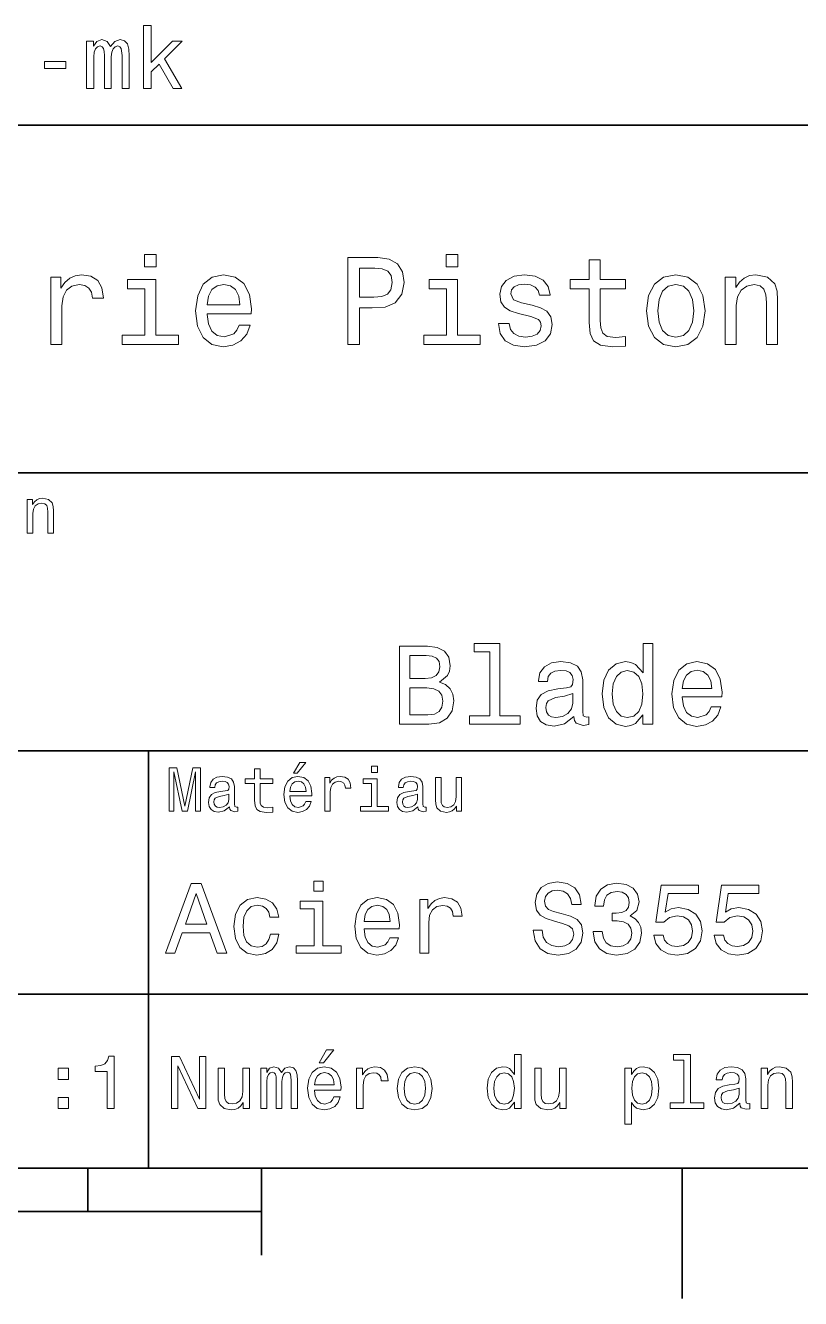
# Model space of a CAD drawing. Extents: x 0 to 297, y 0 to 210.
# Drawn here: x 184.9 to 229.5, y 2.5 to 75.7 of the extents above; entities that cross this region are included whole.
import ezdxf

# ---------------------------------------------------------------- set-up
doc = ezdxf.new("R2010")
doc.units = 0

msp = doc.modelspace()

# ---------------------------------------------------------------- linework, layer by layer
at = {"color": 7, "lineweight": 35}
for p, q in [((97, 70), (287, 70)), ((162, 50), (287, 50)), ((162, 34), (287, 34)), ((162, 20), (287, 20)), ((10, 10), (287, 10)), ((97, 10), (287, 10)), ((98.5, 7.5), (198.5, 7.5))]:
    msp.add_line(p, q, dxfattribs=at)
at = {"color": 7, "lineweight": 35, "ltscale": 0.35}
msp.add_line((192, 20), (192, 34), dxfattribs=at)
at = {"color": 7, "lineweight": 35, "ltscale": 0.25}
msp.add_line((192, 10), (192, 20), dxfattribs=at)
at = {"color": 7, "lineweight": 35, "ltscale": 0.0625}
msp.add_line((188.5, 10), (188.5, 7.5), dxfattribs=at)
at = {"color": 7, "lineweight": 35, "ltscale": 0.125}
msp.add_line((198.5, 10), (198.5, 5), dxfattribs=at)
at = {"color": 7, "lineweight": 35, "ltscale": 0.1875}
msp.add_line((222.699997, 10), (222.699997, 2.5), dxfattribs=at)
at = {"color": 7, "lineweight": 13}
for points in [[(191.708862, 72.105148), (192.152649, 72.105148), (192.152649, 73.058319), (192.616638, 73.507164), (193.413467, 72.105148), (193.91275, 72.105148), (192.91922, 73.814804), (193.937958, 74.813362), (193.378159, 74.813362), (192.152649, 73.592903), (192.152649, 75.726189), (191.708862, 75.726189)], [(188.435791, 72.105148), (188.844299, 72.105148), (188.844299, 73.915665), (188.869507, 74.188004), (188.94516, 74.384689), (189.061157, 74.500679), (189.212463, 74.546074), (189.333496, 74.505722), (189.414185, 74.404861), (189.454529, 74.233391), (189.469666, 74.006447), (189.469666, 72.105148), (189.852936, 72.105148), (189.852936, 73.915665), (189.878159, 74.182961), (189.953796, 74.379646), (190.074844, 74.500679), (190.226135, 74.546074), (190.347168, 74.505722), (190.427872, 74.404861), (190.478302, 74.006447), (190.478302, 72.105148), (190.88681, 72.105148), (190.88681, 73.976189), (190.861588, 74.364517), (190.780899, 74.662064), (190.619507, 74.84362), (190.357269, 74.90918), (190.049622, 74.808319), (189.812592, 74.515808), (189.626007, 74.803276), (189.313324, 74.90918), (189.025848, 74.808319), (188.829163, 74.525894), (188.829163, 74.813362), (188.435791, 74.813362)], [(186.01001, 73.260048), (187.230469, 73.260048), (187.230469, 73.658463), (186.01001, 73.658463)], [(192.439484, 62.554031), (191.769455, 62.554031), (191.769455, 61.833572), (192.439484, 61.833572)], [(203.462524, 57.381123), (204.125351, 57.381123), (204.125351, 59.492073), (204.860229, 59.492073), (205.602295, 59.528095), (206.193085, 59.780258), (206.574921, 60.270172), (206.704605, 60.940201), (206.603745, 61.559795), (206.315552, 62.013687), (205.840057, 62.287464), (205.191635, 62.381123), (203.462524, 62.381123)], [(209.788177, 62.554031), (209.118149, 62.554031), (209.118149, 61.833572), (209.788177, 61.833572)], [(217.353027, 60.579971), (217.353027, 58.64193), (217.396255, 58.015129), (217.597992, 57.582851), (218.001434, 57.330688), (218.685883, 57.244236), (219.43515, 57.280258), (219.43515, 57.827808), (218.887604, 57.78458), (218.390488, 57.842216), (218.123917, 58.022331), (218.008652, 58.324928), (217.98703, 58.75), (217.98703, 60.579971), (219.43515, 60.579971), (219.43515, 61.120316), (217.98703, 61.120316), (217.98703, 62.251438), (217.353027, 62.251438), (217.353027, 61.120316), (216.257935, 61.120316), (216.257935, 60.579971)], [(205.01152, 61.76873), (205.443802, 61.725502), (205.760803, 61.588615), (205.94812, 61.336452), (206.01297, 60.940201), (205.940918, 60.522331), (205.746399, 60.270172), (205.414978, 60.140488), (204.96109, 60.104465), (204.125351, 60.104465), (204.125351, 61.76873)], [(186.380402, 57.381123), (187.014404, 57.381123), (187.014404, 59.592937), (187.079254, 60.12608), (187.273773, 60.507923), (187.590775, 60.738472), (188.015854, 60.817722), (188.332855, 60.767288), (188.570602, 60.623199), (188.714691, 60.378242), (188.765121, 60.046829), (189.406342, 60.046829), (189.319885, 60.630402), (189.082123, 61.048271), (188.685883, 61.30043), (188.145538, 61.386887), (187.778091, 61.32925), (187.46109, 61.185158), (187.180115, 60.940201), (186.956772, 60.608788), (186.956772, 61.25), (186.380402, 61.25)], [(192.417862, 57.914265), (192.417862, 61.120316), (190.789627, 61.120316), (190.789627, 60.579971), (191.783859, 60.579971), (191.783859, 57.914265), (190.48703, 57.914265), (190.48703, 57.381123), (193.729111, 57.381123), (193.729111, 57.914265)], [(195.37175, 59.131844), (197.907776, 59.131844), (197.914978, 59.427231), (197.799713, 60.255764), (197.482712, 60.875359), (196.978378, 61.25), (196.30835, 61.386887), (195.65274, 61.242794), (195.148407, 60.839336), (194.824203, 60.183716), (194.708923, 59.319164), (194.817001, 58.432995), (195.141205, 57.78458), (195.638321, 57.381123), (196.286743, 57.244236), (196.848694, 57.337894), (197.309799, 57.582851), (197.648407, 57.971901), (197.842941, 58.490631), (197.216141, 58.490631), (197.086456, 58.20245), (196.899139, 57.986309), (196.365997, 57.8134), (195.955322, 57.892651), (195.645538, 58.14481), (195.443802, 58.555473), (195.37175, 59.110229)], [(195.37175, 59.664986), (195.451004, 60.162102), (195.645538, 60.529537), (195.940918, 60.75288), (196.329971, 60.83213), (196.711807, 60.75288), (197.007202, 60.529537), (197.187317, 60.162102), (197.252167, 59.664986)], [(209.766571, 57.914265), (209.766571, 61.120316), (208.138321, 61.120316), (208.138321, 60.579971), (209.132568, 60.579971), (209.132568, 57.914265), (207.835724, 57.914265), (207.835724, 57.381123), (211.077805, 57.381123), (211.077805, 57.914265)], [(214.060516, 59.636166), (213.44812, 59.780258), (212.994232, 59.945965), (212.842941, 60.28458), (212.886169, 60.522331), (213.03746, 60.695244), (213.282425, 60.803314), (213.635437, 60.846542), (213.97406, 60.803314), (214.240631, 60.67363), (214.413544, 60.479107), (214.485596, 60.219738), (215.105194, 60.219738), (215.105194, 60.23415), (214.997116, 60.70245), (214.701721, 61.069885), (214.240631, 61.30043), (213.635437, 61.386887), (213.023056, 61.30043), (212.57637, 61.062679), (212.29538, 60.709652), (212.208939, 60.262966), (212.273773, 59.830688), (212.475494, 59.528095), (212.806915, 59.311958), (213.289627, 59.16066), (213.995682, 58.987751), (214.427948, 58.807636), (214.543228, 58.663544), (214.586456, 58.447407), (214.521606, 58.180836), (214.348694, 57.979107), (214.067719, 57.849422), (213.693085, 57.806194), (213.296829, 57.849422), (213.008636, 58.000721), (212.814117, 58.245674), (212.734863, 58.584293), (212.122482, 58.584293), (212.223343, 58.007923), (212.518738, 57.590057), (212.98703, 57.337894), (213.635437, 57.244236), (214.312683, 57.337894), (214.809799, 57.590057), (215.112396, 57.993515), (215.220459, 58.519451), (215.141205, 58.973343), (214.917862, 59.283138), (214.55043, 59.484871)], [(220.65274, 59.311958), (220.768005, 58.432995), (221.099426, 57.78458), (221.625366, 57.381123), (222.331421, 57.244236), (223.030258, 57.381123), (223.556198, 57.777374), (223.887604, 58.425793), (224.010086, 59.311958), (223.887604, 60.190922), (223.556198, 60.846542), (223.030258, 61.242794), (222.331421, 61.386887), (221.625366, 61.242794), (221.099426, 60.839336), (220.768005, 60.190922)], [(221.301147, 59.319164), (221.365997, 59.967579), (221.567719, 60.435879), (221.891937, 60.72406), (222.331421, 60.824928), (222.763687, 60.72406), (223.087891, 60.443081), (223.289627, 59.967579), (223.361679, 59.319164), (223.289627, 58.663544), (223.087891, 58.188038), (222.763687, 57.899853), (222.331421, 57.806194), (221.891937, 57.899853), (221.567719, 58.188038), (221.365997, 58.663544)], [(225.177246, 57.381123), (225.811249, 57.381123), (225.811249, 59.614552), (225.876083, 60.12608), (226.085022, 60.500717), (226.409225, 60.731266), (226.841507, 60.817722), (227.187317, 60.745674), (227.403458, 60.551151), (227.511536, 60.226944), (227.547546, 59.794666), (227.547546, 57.381123), (228.181564, 57.381123), (228.181564, 59.924351), (228.15274, 60.435879), (228.023056, 60.86095), (227.597992, 61.25), (226.935165, 61.386887), (226.567719, 61.336452), (226.257935, 61.199566), (225.991364, 60.969017), (225.782425, 60.659222), (225.782425, 61.25), (225.177246, 61.25)], [(185.024506, 46.530979), (185.341492, 46.530979), (185.341492, 47.647694), (185.373917, 47.903458), (185.478394, 48.090778), (185.640488, 48.206051), (185.856628, 48.249279), (186.029541, 48.213257), (186.137604, 48.115993), (186.19165, 47.953888), (186.209656, 47.737751), (186.209656, 46.530979), (186.526657, 46.530979), (186.526657, 47.802593), (186.512253, 48.058357), (186.447403, 48.270893), (186.234879, 48.465416), (185.903458, 48.533859), (185.719742, 48.508644), (185.56485, 48.440201), (185.431564, 48.324928), (185.327087, 48.170029), (185.327087, 48.465416), (185.024506, 48.465416)], [(208.744965, 37.961815), (209.198853, 38.337894), (209.315567, 38.590778), (209.354477, 38.902016), (209.270172, 39.388329), (209.017288, 39.738472), (208.608795, 39.95245), (208.038193, 40.030258), (206.4366, 40.030258), (206.4366, 35.530258), (208.128967, 35.530258), (208.731995, 35.621037), (209.179398, 35.886887), (209.458221, 36.308357), (209.555481, 36.87896), (209.497116, 37.261528), (209.341507, 37.57925), (209.088623, 37.812679)], [(211.630402, 39.706051), (211.630402, 36.010086), (210.456772, 36.010086), (210.456772, 35.530258), (213.368164, 35.530258), (213.368164, 36.010086), (212.201019, 36.010086), (212.201019, 40.185879), (210.735596, 40.185879), (210.735596, 39.706051)], [(220.442368, 36.068443), (220.442368, 35.530258), (221.01297, 35.530258), (221.01297, 40.185879), (220.448853, 40.185879), (220.448853, 38.480545), (220.014404, 38.973343), (219.748566, 39.090057), (219.443802, 39.135445), (218.892654, 39.005764), (218.464706, 38.642651), (218.185883, 38.059078), (218.088623, 37.274494), (218.185883, 36.489914), (218.464706, 35.899857), (218.892654, 35.530258), (219.443802, 35.407059), (219.748566, 35.45245), (220.020905, 35.569164)], [(207.914993, 38.162823), (207.033142, 38.162823), (207.033142, 39.492073), (207.966858, 39.492073), (208.317001, 39.453171), (208.5634, 39.336452), (208.71254, 39.135445), (208.76442, 38.837173), (208.706055, 38.538902), (208.55043, 38.331409), (208.284592, 38.201729)], [(216.46759, 35.98415), (216.46759, 35.964695), (216.5, 35.744236), (216.59726, 35.588615), (217.005768, 35.465416), (217.323486, 35.517288), (217.323486, 35.958214), (217.187317, 35.938759), (217.005768, 36.023052), (216.973343, 36.282421), (216.973343, 38.085014), (216.895538, 38.545387), (216.668594, 38.869595), (216.273056, 39.064121), (215.715424, 39.135445), (215.170746, 39.057636), (214.768738, 38.837173), (214.515854, 38.493515), (214.431564, 38.039623), (214.431564, 38.000721), (214.943802, 38.000721), (214.989197, 38.273052), (215.131851, 38.467579), (215.36528, 38.584293), (215.695969, 38.629681), (216.013687, 38.59726), (216.240631, 38.5), (216.376801, 38.331409), (216.422195, 38.09798), (216.396255, 37.825645), (216.292511, 37.68948), (216.033142, 37.624638), (215.546829, 37.572765), (214.989197, 37.456051), (214.593658, 37.248558), (214.360229, 36.924351), (214.28891, 36.444523), (214.353745, 36.016571), (214.554764, 35.698845), (214.878967, 35.497837), (215.32637, 35.426514), (215.929398, 35.562679)], [(222.705338, 37.105907), (224.987762, 37.105907), (224.994232, 37.371758), (224.890488, 38.117435), (224.605194, 38.675072), (224.151306, 39.012245), (223.548279, 39.135445), (222.958221, 39.005764), (222.504333, 38.642651), (222.21254, 38.052593), (222.108795, 37.274494), (222.206055, 36.476944), (222.497849, 35.893372), (222.945251, 35.530258), (223.528824, 35.407059), (224.034592, 35.491352), (224.44957, 35.711815), (224.754333, 36.061958), (224.929398, 36.528816), (224.36528, 36.528816), (224.248566, 36.269451), (224.079971, 36.074928), (223.600143, 35.919308), (223.230545, 35.990631), (222.951736, 36.217579), (222.770172, 36.587173), (222.705338, 37.086452)], [(219.541077, 38.623199), (219.917145, 38.532421), (220.202454, 38.279537), (220.371033, 37.858067), (220.435883, 37.274494), (220.371033, 36.684437), (220.202454, 36.262966), (219.917145, 36.003601), (219.541077, 35.919308), (219.184448, 36.003601), (218.912109, 36.262966), (218.730545, 36.690922), (218.672195, 37.274494), (218.730545, 37.851585), (218.912109, 38.273052), (219.184448, 38.532421)], [(222.705338, 37.585735), (222.776657, 38.033138), (222.951736, 38.363831), (223.21759, 38.564842), (223.567719, 38.636166), (223.911392, 38.564842), (224.177231, 38.363831), (224.33934, 38.033138), (224.397705, 37.585735)], [(208.057632, 36.068443), (207.033142, 36.068443), (207.033142, 37.618156), (207.999283, 37.618156), (208.407791, 37.572765), (208.69957, 37.4366), (208.874649, 37.203171), (208.932999, 36.865993), (208.874649, 36.509365), (208.71254, 36.262966), (208.440201, 36.113831)], [(216.40274, 36.749279), (216.324936, 36.412102), (216.117432, 36.152737), (215.806198, 35.98415), (215.42363, 35.925793), (215.177231, 35.958214), (215.002167, 36.061958), (214.891937, 36.243515), (214.859512, 36.496395), (214.885452, 36.723343), (214.989197, 36.885445), (215.404175, 37.067001), (215.929398, 37.14481), (216.40274, 37.30043)], [(193.183716, 30.530979), (193.46109, 30.530979), (193.46109, 32.80043), (193.929398, 30.530979), (194.239197, 30.530979), (194.703888, 32.80043), (194.703888, 30.530979), (194.984863, 30.530979), (194.984863, 33.030979), (194.545395, 33.030979), (194.08429, 30.826368), (193.626801, 33.030979), (193.183716, 33.030979)], [(198.100861, 32.130402), (198.100861, 31.161383), (198.122482, 30.847982), (198.223343, 30.631844), (198.425079, 30.505762), (198.767288, 30.462536), (199.141937, 30.480547), (199.141937, 30.754322), (198.868149, 30.732708), (198.619598, 30.761526), (198.486313, 30.851583), (198.42868, 31.002882), (198.417862, 31.215418), (198.417862, 32.130402), (199.141937, 32.130402), (199.141937, 32.400574), (198.417862, 32.400574), (198.417862, 32.966137), (198.100861, 32.966137), (198.100861, 32.400574), (197.553314, 32.400574), (197.553314, 32.130402)], [(200.341492, 32.728386), (200.554031, 32.728386), (201.054749, 33.340778), (200.701736, 33.340778)], [(205.161377, 33.117435), (204.82637, 33.117435), (204.82637, 32.757202), (205.161377, 32.757202)], [(196.656342, 30.78314), (196.656342, 30.772333), (196.674347, 30.649855), (196.728394, 30.5634), (196.955338, 30.494957), (197.131851, 30.523775), (197.131851, 30.768732), (197.056198, 30.757925), (196.955338, 30.804754), (196.937317, 30.948847), (196.937317, 31.950287), (196.894089, 32.206051), (196.768005, 32.386166), (196.548264, 32.494236), (196.23848, 32.533859), (195.935883, 32.490635), (195.71254, 32.368156), (195.572052, 32.177231), (195.525223, 31.925072), (195.525223, 31.903458), (195.809799, 31.903458), (195.835022, 32.054756), (195.914261, 32.162823), (196.043945, 32.227665), (196.227661, 32.25288), (196.404175, 32.234871), (196.530258, 32.180836), (196.605911, 32.087173), (196.631119, 31.957493), (196.616714, 31.806194), (196.559082, 31.730547), (196.414978, 31.694523), (196.144806, 31.665705), (195.835022, 31.600864), (195.61528, 31.48559), (195.485596, 31.305475), (195.445969, 31.038904), (195.481995, 30.801151), (195.593658, 30.62464), (195.773773, 30.512968), (196.022339, 30.473343), (196.357346, 30.54899)], [(200.121765, 31.40634), (201.389771, 31.40634), (201.393372, 31.554033), (201.335739, 31.9683), (201.177231, 32.278099), (200.925079, 32.465416), (200.590057, 32.533859), (200.262253, 32.461815), (200.010086, 32.260086), (199.847977, 31.932276), (199.790344, 31.5), (199.844376, 31.056915), (200.006485, 30.732708), (200.255051, 30.530979), (200.579254, 30.462536), (200.860229, 30.509365), (201.090775, 30.631844), (201.260086, 30.826368), (201.357346, 31.085733), (201.043945, 31.085733), (200.979111, 30.941643), (200.885452, 30.833572), (200.618881, 30.747118), (200.413544, 30.786743), (200.258652, 30.912823), (200.157776, 31.118155), (200.121765, 31.395533)], [(200.121765, 31.672911), (200.161377, 31.921469), (200.258652, 32.105186), (200.406342, 32.216858), (200.600861, 32.256485), (200.791794, 32.216858), (200.939484, 32.105186), (201.029541, 31.921469), (201.061966, 31.672911)], [(202.131851, 30.530979), (202.448853, 30.530979), (202.448853, 31.636887), (202.481262, 31.903458), (202.578537, 32.094379), (202.73703, 32.209652), (202.94957, 32.249279), (203.108063, 32.224064), (203.226944, 32.152016), (203.298996, 32.029537), (203.324203, 31.863832), (203.644806, 31.863832), (203.601593, 32.155621), (203.482712, 32.364552), (203.284576, 32.490635), (203.014404, 32.533859), (202.830688, 32.505043), (202.672195, 32.432995), (202.531708, 32.310516), (202.420029, 32.144814), (202.420029, 32.465416), (202.131851, 32.465416)], [(205.150574, 30.79755), (205.150574, 32.400574), (204.336456, 32.400574), (204.336456, 32.130402), (204.833572, 32.130402), (204.833572, 30.79755), (204.185165, 30.79755), (204.185165, 30.530979), (205.806198, 30.530979), (205.806198, 30.79755)], [(207.499283, 30.78314), (207.499283, 30.772333), (207.517288, 30.649855), (207.57132, 30.5634), (207.798264, 30.494957), (207.974777, 30.523775), (207.974777, 30.768732), (207.899139, 30.757925), (207.798264, 30.804754), (207.780258, 30.948847), (207.780258, 31.950287), (207.73703, 32.206051), (207.610947, 32.386166), (207.391205, 32.494236), (207.081406, 32.533859), (206.778824, 32.490635), (206.555481, 32.368156), (206.414978, 32.177231), (206.368149, 31.925072), (206.368149, 31.903458), (206.65274, 31.903458), (206.677948, 32.054756), (206.757202, 32.162823), (206.886887, 32.227665), (207.070602, 32.25288), (207.247116, 32.234871), (207.373199, 32.180836), (207.448853, 32.087173), (207.47406, 31.957493), (207.459656, 31.806194), (207.402023, 31.730547), (207.257919, 31.694523), (206.987747, 31.665705), (206.677948, 31.600864), (206.458206, 31.48559), (206.328537, 31.305475), (206.28891, 31.038904), (206.324921, 30.801151), (206.4366, 30.62464), (206.616714, 30.512968), (206.86528, 30.473343), (207.200287, 30.54899)], [(210.010086, 32.465416), (209.693085, 32.465416), (209.693085, 31.348703), (209.657059, 31.089336), (209.552597, 30.902016), (209.390488, 30.786743), (209.177948, 30.750719), (209.008636, 30.779539), (208.900574, 30.865993), (208.83934, 31.013687), (208.824921, 31.222622), (208.824921, 32.465416), (208.507919, 32.465416), (208.507919, 31.193804), (208.518738, 30.93804), (208.587173, 30.725504), (208.796112, 30.530979), (209.131119, 30.462536), (209.311234, 30.487751), (209.466141, 30.552593), (209.599426, 30.664265), (209.707489, 30.826368), (209.707489, 30.530979), (210.010086, 30.530979)], [(196.620316, 31.208212), (196.577087, 31.020893), (196.461823, 30.876801), (196.28891, 30.78314), (196.07637, 30.750719), (195.939484, 30.768732), (195.842224, 30.826368), (195.780975, 30.927233), (195.76297, 31.067722), (195.777374, 31.193804), (195.835022, 31.283861), (196.065567, 31.384726), (196.357346, 31.427954), (196.620316, 31.514408)], [(207.463257, 31.208212), (207.420029, 31.020893), (207.304749, 30.876801), (207.131851, 30.78314), (206.919312, 30.750719), (206.782425, 30.768732), (206.68515, 30.826368), (206.623917, 30.927233), (206.605911, 31.067722), (206.620316, 31.193804), (206.677948, 31.283861), (206.908508, 31.384726), (207.200287, 31.427954), (207.463257, 31.514408)], [(192.982712, 22.360231), (193.51297, 22.360231), (193.933716, 23.536024), (195.530258, 23.536024), (195.951004, 22.360231), (196.492798, 22.360231), (195.028824, 26.365995), (194.440918, 26.365995)], [(202.048996, 26.49856), (201.51297, 26.49856), (201.51297, 25.922192), (202.048996, 25.922192)], [(214.642654, 23.680117), (214.118149, 23.680117), (214.233429, 23.069164), (214.521606, 22.619596), (214.965424, 22.348703), (215.564835, 22.250721), (216.158508, 22.342941), (216.60231, 22.596542), (216.88472, 22.994238), (216.988464, 23.518732), (216.902023, 23.991356), (216.659943, 24.296831), (216.268005, 24.49856), (215.743515, 24.648417), (215.293945, 24.757925), (215, 24.884727), (214.832855, 25.069164), (214.780975, 25.357349), (214.832855, 25.616714), (214.982712, 25.812681), (215.213257, 25.945246), (215.530258, 25.991356), (215.853027, 25.933718), (216.106628, 25.778099), (216.273773, 25.518732), (216.354462, 25.167149), (216.878967, 25.167149), (216.878967, 25.178675), (216.786743, 25.720463), (216.515854, 26.12392), (216.08934, 26.377522), (215.51297, 26.463978), (214.994232, 26.377522), (214.590775, 26.135448), (214.331406, 25.760807), (214.239197, 25.276657), (214.314117, 24.844381), (214.533142, 24.550434), (214.878967, 24.354467), (215.351593, 24.204613), (215.818451, 24.072046), (216.170029, 23.945246), (216.383286, 23.760807), (216.458206, 23.461096), (216.389053, 23.155621), (216.210373, 22.925074), (215.939484, 22.780981), (215.587891, 22.734871), (215.195969, 22.798271), (214.896255, 22.98271), (214.706055, 23.282421)], [(217.570602, 23.616716), (217.570602, 23.57637), (217.662827, 23.023056), (217.933716, 22.60807), (218.360229, 22.342941), (218.925079, 22.244957), (219.52449, 22.342941), (219.97406, 22.596542), (220.262253, 23), (220.365997, 23.518732), (220.319885, 23.858791), (220.193085, 24.135448), (219.985596, 24.348703), (219.708939, 24.504324), (220.083572, 24.815563), (220.216141, 25.311239), (220.129684, 25.760807), (219.881836, 26.100864), (219.478378, 26.314121), (218.925079, 26.38905), (218.406342, 26.296831), (218.008636, 26.043228), (217.749283, 25.639771), (217.662827, 25.103746), (217.662827, 25.063402), (218.175797, 25.063402), (218.221893, 25.432278), (218.371765, 25.697407), (218.613831, 25.858791), (218.953888, 25.916428), (219.253601, 25.870317), (219.472626, 25.749281), (219.605194, 25.553314), (219.657059, 25.288185), (219.605194, 25.005764), (219.466858, 24.815563), (219.224777, 24.700289), (218.896255, 24.665707), (218.671463, 24.671471), (218.671463, 24.216139), (218.953888, 24.227667), (219.317001, 24.175793), (219.587891, 24.037464), (219.749283, 23.812681), (219.806915, 23.518732), (219.743515, 23.184439), (219.57637, 22.9366), (219.311234, 22.780981), (218.959656, 22.729107), (218.596542, 22.786745), (218.331406, 22.959656), (218.164261, 23.236313), (218.100861, 23.616716)], [(194.118149, 24.025938), (194.734863, 25.789627), (195.351578, 24.025938)], [(221.0634, 23.40346), (221.190201, 22.930836), (221.472626, 22.56196), (221.887604, 22.331413), (222.417862, 22.244957), (223, 22.348703), (223.455322, 22.631124), (223.743515, 23.080692), (223.853027, 23.657061), (223.755035, 24.193085), (223.478378, 24.613834), (223.046112, 24.884727), (222.48703, 24.98271), (222.054749, 24.913546), (221.720459, 24.723343), (221.881836, 25.801153), (223.634003, 25.801153), (223.634003, 26.273777), (221.495682, 26.273777), (221.17868, 24.152739), (221.639771, 24.152739), (221.97406, 24.423632), (222.400574, 24.521614), (222.769455, 24.458214), (223.051865, 24.273777), (223.230545, 23.991356), (223.293945, 23.628242), (223.230545, 23.265131), (223.046112, 22.98271), (222.763687, 22.804035), (222.400574, 22.740635), (222.095093, 22.780981), (221.858795, 22.913546), (221.685883, 23.121038), (221.599426, 23.40346)], [(224.533142, 23.40346), (224.659943, 22.930836), (224.942352, 22.56196), (225.357346, 22.331413), (225.887604, 22.244957), (226.469742, 22.348703), (226.925064, 22.631124), (227.213257, 23.080692), (227.322769, 23.657061), (227.224777, 24.193085), (226.94812, 24.613834), (226.515839, 24.884727), (225.956772, 24.98271), (225.52449, 24.913546), (225.190201, 24.723343), (225.351578, 25.801153), (227.103745, 25.801153), (227.103745, 26.273777), (224.965424, 26.273777), (224.648407, 24.152739), (225.109512, 24.152739), (225.443802, 24.423632), (225.870316, 24.521614), (226.239197, 24.458214), (226.521606, 24.273777), (226.700287, 23.991356), (226.763687, 23.628242), (226.700287, 23.265131), (226.515839, 22.98271), (226.233429, 22.804035), (225.870316, 22.740635), (225.564835, 22.780981), (225.328522, 22.913546), (225.155609, 23.121038), (225.069153, 23.40346)], [(198.982712, 24.429396), (199.484146, 24.429396), (199.380402, 24.890491), (199.132568, 25.253603), (198.746399, 25.478386), (198.244949, 25.564842), (197.69165, 25.449568), (197.270889, 25.126802), (197.005768, 24.602306), (196.913544, 23.899136), (197, 23.201731), (197.259369, 22.682999), (197.668594, 22.360231), (198.227661, 22.250721), (198.723343, 22.337177), (199.109512, 22.579252), (199.374634, 22.959656), (199.489914, 23.46686), (199.005768, 23.46686), (198.919312, 23.144093), (198.757919, 22.902018), (198.527374, 22.752163), (198.244949, 22.706053), (197.893372, 22.780981), (197.639771, 23.011528), (197.484146, 23.386168), (197.432281, 23.916428), (197.484146, 24.43516), (197.645538, 24.809799), (197.904892, 25.040346), (198.244949, 25.121038), (198.544662, 25.069164), (198.769455, 24.9366), (198.919312, 24.717581)], [(202.031708, 22.786745), (202.031708, 25.351585), (200.729111, 25.351585), (200.729111, 24.91931), (201.52449, 24.91931), (201.52449, 22.786745), (200.48703, 22.786745), (200.48703, 22.360231), (203.080688, 22.360231), (203.080688, 22.786745)], [(204.394806, 23.760807), (206.42363, 23.760807), (206.429398, 23.99712), (206.337173, 24.659943), (206.083572, 25.155621), (205.680115, 25.455332), (205.144089, 25.564842), (204.619598, 25.449568), (204.216141, 25.126802), (203.956772, 24.602306), (203.864548, 23.910664), (203.951004, 23.201731), (204.210373, 22.682999), (204.608063, 22.360231), (205.126801, 22.250721), (205.57637, 22.325649), (205.945251, 22.521614), (206.216141, 22.832853), (206.371765, 23.247839), (205.870316, 23.247839), (205.766571, 23.017292), (205.616714, 22.844381), (205.190201, 22.706053), (204.861664, 22.769453), (204.613831, 22.971182), (204.452454, 23.299713), (204.394806, 23.743517)], [(204.394806, 24.187321), (204.458206, 24.585014), (204.613831, 24.878963), (204.850143, 25.057638), (205.161377, 25.121038), (205.466858, 25.057638), (205.703171, 24.878963), (205.84726, 24.585014), (205.899139, 24.187321)], [(207.610947, 22.360231), (208.118149, 22.360231), (208.118149, 24.129684), (208.170029, 24.556196), (208.325653, 24.861671), (208.579254, 25.04611), (208.919312, 25.10951), (209.172913, 25.069164), (209.363113, 24.953892), (209.478394, 24.757925), (209.518738, 24.492796), (210.031708, 24.492796), (209.96254, 24.959656), (209.772339, 25.293949), (209.455338, 25.495678), (209.023056, 25.564842), (208.729111, 25.518732), (208.47551, 25.40346), (208.250717, 25.207493), (208.072052, 24.942364), (208.072052, 25.455332), (207.610947, 25.455332)], [(189.621033, 13.428675), (190.014404, 13.428675), (190.014404, 16.450289), (189.720459, 16.450289), (189.642639, 16.1866), (189.48703, 16.009367), (189.249268, 15.905621), (188.920746, 15.871038), (188.920746, 15.564121), (189.621033, 15.564121)], [(193.315567, 13.428675), (193.674347, 13.428675), (193.674347, 15.888329), (194.824203, 13.428675), (195.286743, 13.428675), (195.286743, 16.428675), (194.92363, 16.428675), (194.92363, 13.969021), (193.786743, 16.428675), (193.315567, 16.428675)], [(201.809799, 16.065563), (202.06485, 16.065563), (202.66571, 16.800432), (202.242081, 16.800432)], [(213.048996, 13.787464), (213.048996, 13.428675), (213.429398, 13.428675), (213.429398, 16.532421), (213.053314, 16.532421), (213.053314, 15.395534), (212.763687, 15.724064), (212.586456, 15.801874), (212.383286, 15.832133), (212.015854, 15.745678), (211.730545, 15.503603), (211.544662, 15.114553), (211.479828, 14.591499), (211.544662, 14.068444), (211.730545, 13.675073), (212.015854, 13.428675), (212.383286, 13.346542), (212.586456, 13.376801), (212.768005, 13.454611)], [(222.788193, 16.212536), (222.788193, 13.748559), (222.005768, 13.748559), (222.005768, 13.428675), (223.946686, 13.428675), (223.946686, 13.748559), (223.168594, 13.748559), (223.168594, 16.532421), (222.19165, 16.532421), (222.19165, 16.212536)], [(186.798264, 15.105908), (187.394806, 15.105908), (187.394806, 15.75), (186.798264, 15.75)], [(197.798279, 15.75), (197.417862, 15.75), (197.417862, 14.409943), (197.374634, 14.098703), (197.249283, 13.873919), (197.054749, 13.735591), (196.799713, 13.692364), (196.596542, 13.726946), (196.466858, 13.830692), (196.393372, 14.007925), (196.376083, 14.258646), (196.376083, 15.75), (195.995682, 15.75), (195.995682, 14.224064), (196.008652, 13.917148), (196.090775, 13.662104), (196.341492, 13.428675), (196.743515, 13.346542), (196.959656, 13.376801), (197.145538, 13.454611), (197.305481, 13.588617), (197.435165, 13.783141), (197.435165, 13.428675), (197.798279, 13.428675)], [(198.459656, 13.428675), (198.809799, 13.428675), (198.809799, 14.980548), (198.831406, 15.213978), (198.896255, 15.382565), (198.995682, 15.481989), (199.125366, 15.520894), (199.229111, 15.486312), (199.298279, 15.399857), (199.332855, 15.252882), (199.345825, 15.058358), (199.345825, 13.428675), (199.674347, 13.428675), (199.674347, 14.980548), (199.695969, 15.209655), (199.760803, 15.378242), (199.864548, 15.481989), (199.994232, 15.520894), (200.097977, 15.486312), (200.167145, 15.399857), (200.210373, 15.058358), (200.210373, 13.428675), (200.560516, 13.428675), (200.560516, 15.032421), (200.53891, 15.365274), (200.469742, 15.620317), (200.331406, 15.775937), (200.106628, 15.832133), (199.842941, 15.745678), (199.639771, 15.494957), (199.479828, 15.741355), (199.211823, 15.832133), (198.965424, 15.745678), (198.796829, 15.503603), (198.796829, 15.75), (198.459656, 15.75)], [(201.546112, 14.479107), (203.067719, 14.479107), (203.072052, 14.656341), (203.002884, 15.153459), (202.812683, 15.525217), (202.510086, 15.75), (202.108063, 15.832133), (201.714691, 15.745678), (201.412109, 15.503603), (201.217575, 15.110231), (201.148422, 14.591499), (201.213257, 14.059798), (201.407776, 13.67075), (201.706055, 13.428675), (202.095108, 13.346542), (202.432281, 13.402739), (202.708939, 13.549712), (202.912109, 13.783141), (203.028824, 14.09438), (202.65274, 14.09438), (202.574936, 13.92147), (202.46254, 13.791787), (202.142654, 13.688041), (201.896255, 13.735591), (201.710373, 13.886888), (201.58934, 14.133286), (201.546112, 14.466139)], [(201.546112, 14.798992), (201.593658, 15.097262), (201.710373, 15.317724), (201.887604, 15.45173), (202.121033, 15.49928), (202.350143, 15.45173), (202.527374, 15.317724), (202.635452, 15.097262), (202.674347, 14.798992)], [(203.958221, 13.428675), (204.338623, 13.428675), (204.338623, 14.755764), (204.377518, 15.075649), (204.494232, 15.304755), (204.684433, 15.443084), (204.939484, 15.490635), (205.129684, 15.460375), (205.272339, 15.373919), (205.358795, 15.226946), (205.389053, 15.028098), (205.773773, 15.028098), (205.721909, 15.378242), (205.579254, 15.628963), (205.341492, 15.78026), (205.017288, 15.832133), (204.796829, 15.797551), (204.606628, 15.711096), (204.438034, 15.564121), (204.304031, 15.365274), (204.304031, 15.75), (203.958221, 15.75)], [(206.305481, 14.587176), (206.374634, 14.059798), (206.573486, 13.67075), (206.889053, 13.428675), (207.312683, 13.346542), (207.731995, 13.428675), (208.047546, 13.666427), (208.246399, 14.055476), (208.319885, 14.587176), (208.246399, 15.114553), (208.047546, 15.507925), (207.731995, 15.745678), (207.312683, 15.832133), (206.889053, 15.745678), (206.573486, 15.503603), (206.374634, 15.114553)], [(206.694519, 14.591499), (206.733429, 14.980548), (206.854462, 15.261528), (207.048996, 15.434439), (207.312683, 15.494957), (207.572052, 15.434439), (207.766571, 15.26585), (207.887604, 14.980548), (207.930832, 14.591499), (207.887604, 14.198127), (207.766571, 13.912825), (207.572052, 13.739914), (207.312683, 13.683718), (207.048996, 13.739914), (206.854462, 13.912825), (206.733429, 14.198127)], [(212.44812, 15.490635), (212.698853, 15.430116), (212.889053, 15.261528), (213.001434, 14.980548), (213.044678, 14.591499), (213.001434, 14.198127), (212.889053, 13.917148), (212.698853, 13.744237), (212.44812, 13.688041), (212.210373, 13.744237), (212.028824, 13.917148), (211.907776, 14.20245), (211.868881, 14.591499), (211.907776, 14.976225), (212.028824, 15.257205), (212.210373, 15.430116)], [(216.014404, 15.75), (215.634003, 15.75), (215.634003, 14.409943), (215.590775, 14.098703), (215.465424, 13.873919), (215.270889, 13.735591), (215.015854, 13.692364), (214.812683, 13.726946), (214.682999, 13.830692), (214.609512, 14.007925), (214.592224, 14.258646), (214.592224, 15.75), (214.211823, 15.75), (214.211823, 14.224064), (214.224792, 13.917148), (214.306915, 13.662104), (214.557632, 13.428675), (214.959656, 13.346542), (215.175797, 13.376801), (215.361679, 13.454611), (215.521622, 13.588617), (215.651306, 13.783141), (215.651306, 13.428675), (216.014404, 13.428675)], [(219.788193, 15.391211), (219.788193, 15.75), (219.407776, 15.75), (219.407776, 12.529539), (219.788193, 12.529539), (219.788193, 13.783141), (219.922195, 13.579971), (220.073486, 13.445966), (220.453888, 13.346542), (220.817001, 13.428675), (221.10231, 13.675073), (221.288193, 14.064121), (221.357346, 14.591499), (221.288193, 15.114553), (221.10231, 15.503603), (220.817001, 15.745678), (220.453888, 15.832133), (220.246399, 15.806196), (220.069168, 15.724064), (219.917877, 15.585735)], [(220.389053, 13.688041), (220.134003, 13.744237), (219.948135, 13.917148), (219.831421, 14.198127), (219.792511, 14.591499), (219.831421, 14.980548), (219.948135, 15.261528), (220.134003, 15.430116), (220.389053, 15.490635), (220.622482, 15.430116), (220.808365, 15.257205), (220.925079, 14.976225), (220.968307, 14.591499), (220.925079, 14.20245), (220.808365, 13.917148), (220.622482, 13.744237)], [(226.01297, 13.731268), (226.01297, 13.7183), (226.034592, 13.571326), (226.099426, 13.46758), (226.371765, 13.385448), (226.583588, 13.42003), (226.583588, 13.713977), (226.492798, 13.701009), (226.371765, 13.757205), (226.350159, 13.930116), (226.350159, 15.131845), (226.298279, 15.438761), (226.146973, 15.6549), (225.883286, 15.784582), (225.511536, 15.832133), (225.148422, 15.78026), (224.880402, 15.633286), (224.711823, 15.404179), (224.655624, 15.101585), (224.655624, 15.075649), (224.997131, 15.075649), (225.027374, 15.257205), (225.122482, 15.386889), (225.278107, 15.464698), (225.498566, 15.494957), (225.710388, 15.473343), (225.861679, 15.408502), (225.952454, 15.29611), (225.982712, 15.140491), (225.965424, 14.958934), (225.896255, 14.868156), (225.723343, 14.824928), (225.399139, 14.790346), (225.027374, 14.712537), (224.763687, 14.574208), (224.608078, 14.358069), (224.560516, 14.038185), (224.60376, 13.752882), (224.737762, 13.541066), (224.953888, 13.407061), (225.252167, 13.35951), (225.654175, 13.450289)], [(227.236313, 13.428675), (227.616714, 13.428675), (227.616714, 14.768732), (227.655624, 15.075649), (227.780975, 15.300432), (227.97551, 15.438761), (228.234879, 15.490635), (228.442368, 15.447407), (228.572052, 15.330692), (228.636887, 15.136168), (228.658508, 14.876801), (228.658508, 13.428675), (229.03891, 13.428675), (229.03891, 14.954612), (229.021622, 15.261528), (228.943817, 15.516571), (228.688766, 15.75), (228.291077, 15.832133), (228.070618, 15.801874), (227.884735, 15.719741), (227.724792, 15.581412), (227.599426, 15.395534), (227.599426, 15.75), (227.236313, 15.75)], [(186.798264, 13.428675), (187.394806, 13.428675), (187.394806, 14.072767), (186.798264, 14.072767)], [(225.969742, 14.241355), (225.917877, 14.016571), (225.779541, 13.84366), (225.572052, 13.731268), (225.317017, 13.692364), (225.15274, 13.713977), (225.036026, 13.783141), (224.96254, 13.904179), (224.940933, 14.072767), (224.958221, 14.224064), (225.027374, 14.332133), (225.304047, 14.453171), (225.654175, 14.505044), (225.969742, 14.60879)]]:
    msp.add_lwpolyline(points, close=True, dxfattribs=at)

doc.saveas('drawing.dxf')
